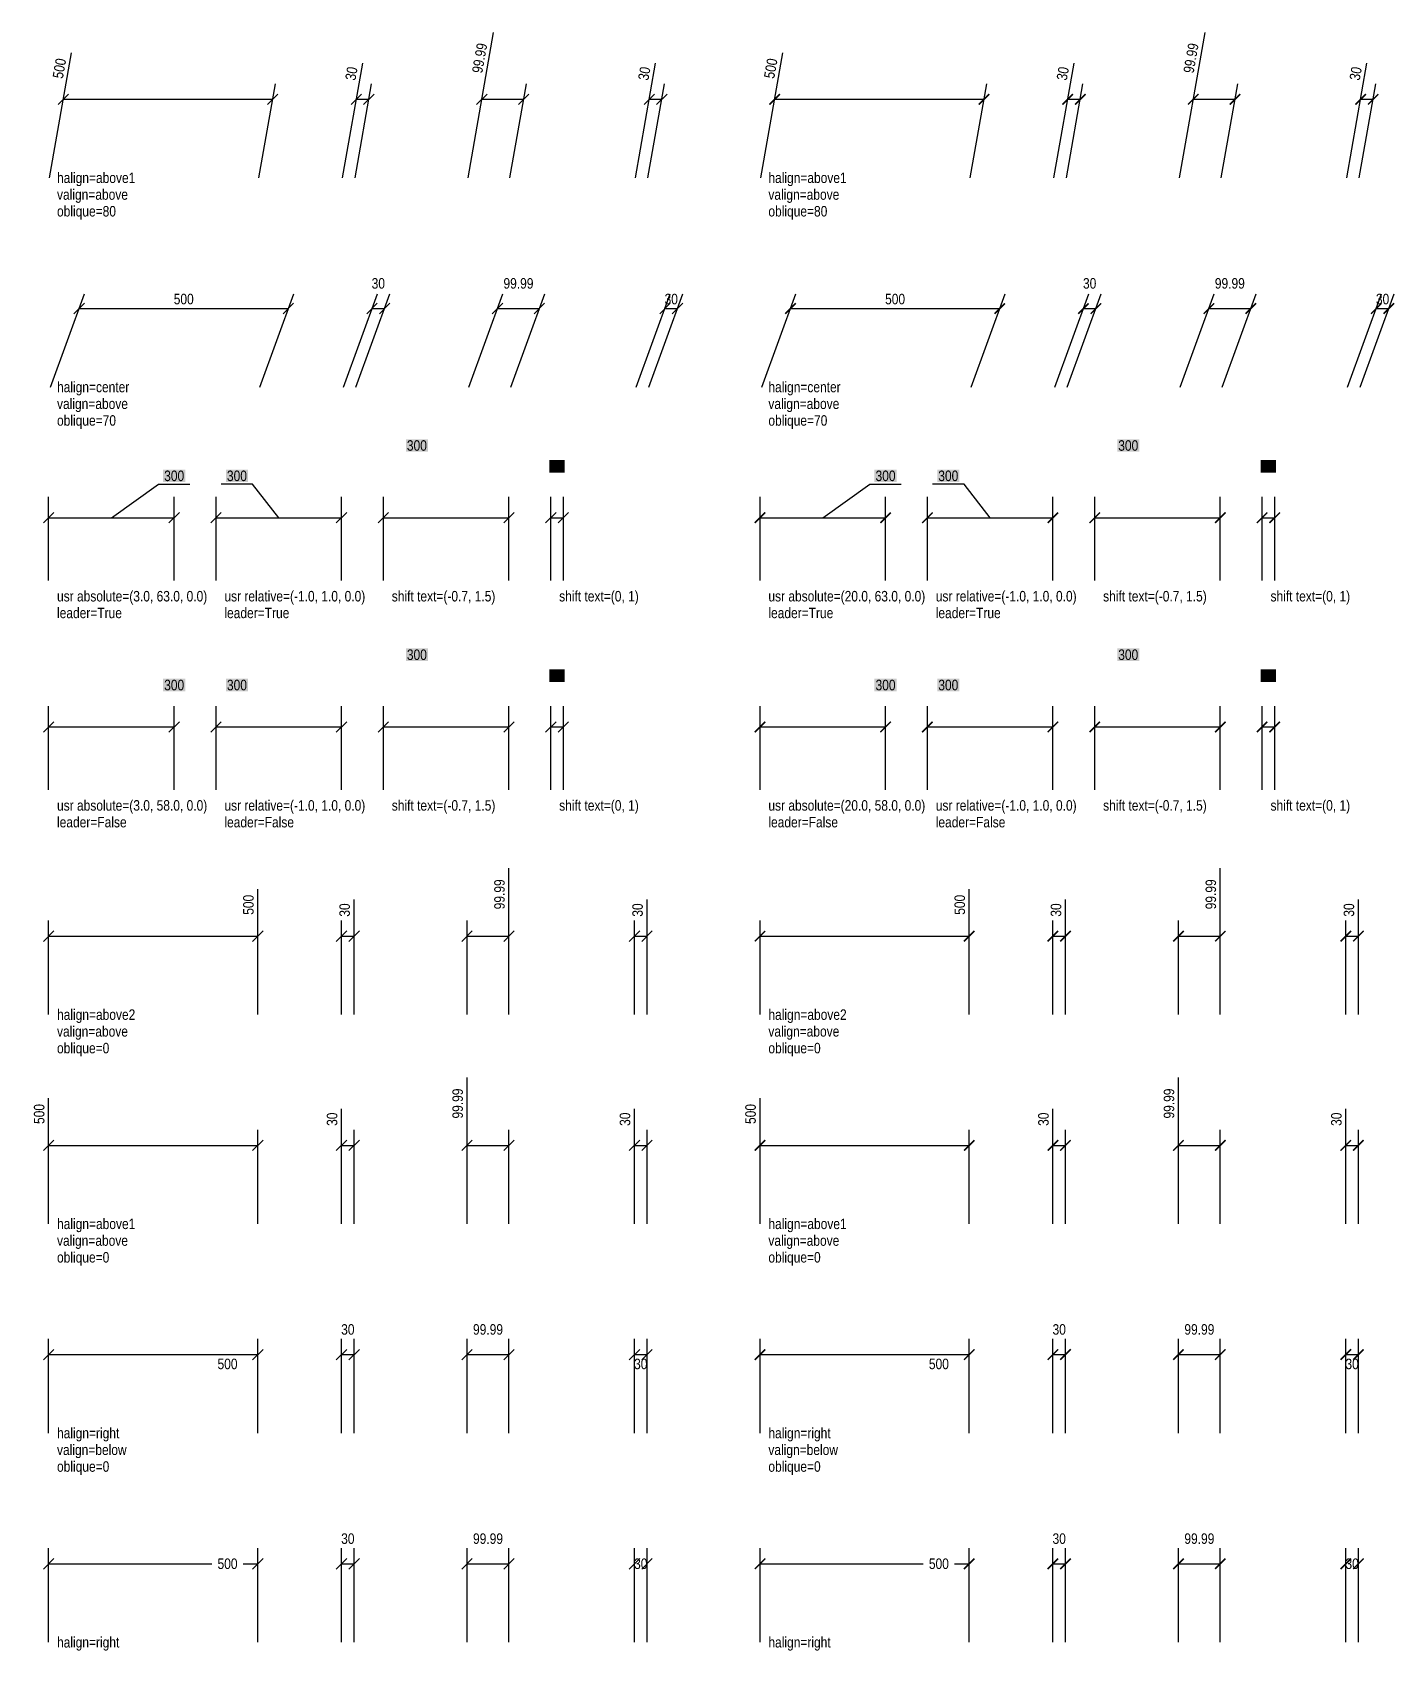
# Model space of a CAD drawing. Header units: metres. Extents: x -0.4 to 49.5, y -0.9 to 73.6.
# Drawn here: x -0.39 to 32.17, y 34.92 to 73.6 of the extents above; entities that cross this region are included whole.
import ezdxf

# ---------------------------------------------------------------- set-up
doc = ezdxf.new("R2010")
doc.units = ezdxf.units.M
doc.styles.add('OpenSansCondensed-Light', font='OpenSansCondensed-Light.ttf')
doc.dimstyles.new('ARCHTICK', dxfattribs={"dimtxt": 0.25, "dimasz": 0.25, "dimexe": 0.375, "dimexo": 0.125, "dimgap": 0.1, "dimtad": 1, "dimlfac": 100, "dimzin": 12, "dimdsep": 46, "dimtxsty": 'OpenSansCondensed-Light', "dimblk": 'ARCHTICK', "dimcen": 2.5, "dimazin": 3, "dimtfac": 0.5, "dimtmove": 2, "dimatfit": 3})
doc.dimstyles.new('TICK', dxfattribs={"dimtxt": 0.25, "dimasz": 0.25, "dimexe": 0.375, "dimexo": 0.125, "dimgap": 0.1, "dimtad": 1, "dimlfac": 100, "dimzin": 12, "dimdsep": 46, "dimtxsty": 'OpenSansCondensed-Light', "dimtsz": 0.125, "dimcen": 2.5, "dimazin": 3, "dimtfac": 0.5, "dimtmove": 2, "dimatfit": 3})

# ---------------------------------------------------------------- blocks, each defined once
blk = doc.blocks.new('_OBLIQUE')
at = {"color": 0, "linetype": 'BYBLOCK'}
blk.add_line((-0.5, -0.5), (0.5, 0.5), dxfattribs=at)
blk = doc.blocks.new('*D49')
for p, q in [((1.5, 62), (2.625, 62.8)), ((2.625, 62.8), (3.375, 62.8)), ((0, 60.5), (0, 62.5)), ((3, 60.5), (3, 62.5)), ((0, 62), (3, 62))]:
    blk.add_line(p, q)
at = {"layer": 'Defpoints'}
for p in [(0, 62), (0, 60), (3, 60)]:
    blk.add_point(p, dxfattribs=at)
at = {"xscale": 0.25, "yscale": 0.25}
for p in [(0, 62), (3, 62)]:
    blk.add_blockref('_OBLIQUE', p, dxfattribs=at)
at = {"insert": (3, 63), "char_height": 0.25, "attachment_point": 5, "style": 'OpenSansCondensed-Light', "bg_fill": 1, "box_fill_scale": 1.1, "bg_fill_color": 4}
blk.add_mtext('300', dxfattribs=at)
blk = doc.blocks.new('*D50')
for p, q in [((4.875, 62.8), (4.125, 62.8)), ((5.5, 62), (4.875, 62.8)), ((4, 60.5), (4, 62.5)), ((7, 60.5), (7, 62.5)), ((4, 62), (7, 62))]:
    blk.add_line(p, q)
at = {"layer": 'Defpoints'}
for p in [(4, 62), (4, 60), (7, 60)]:
    blk.add_point(p, dxfattribs=at)
at = {"xscale": 0.25, "yscale": 0.25}
for p in [(4, 62), (7, 62)]:
    blk.add_blockref('_OBLIQUE', p, dxfattribs=at)
at = {"insert": (4.5, 63), "char_height": 0.25, "attachment_point": 5, "style": 'OpenSansCondensed-Light', "bg_fill": 1, "box_fill_scale": 1.1, "bg_fill_color": 4}
blk.add_mtext('300', dxfattribs=at)
blk = doc.blocks.new('*D53')
for p, q in [((0.043, 65.117), (0.856, 67.352)), ((5.043, 65.117), (5.856, 67.352)), ((0.728, 67), (5.728, 67))]:
    blk.add_line(p, q)
at = {"layer": 'Defpoints'}
for p in [(0.728, 67), (0, 65), (5, 65)]:
    blk.add_point(p, dxfattribs=at)
at = {"xscale": 0.25, "yscale": 0.25}
for p in [(0.728, 67), (5.728, 67)]:
    blk.add_blockref('_OBLIQUE', p, dxfattribs=at)
at = {"insert": (3.228, 67.225), "char_height": 0.25, "attachment_point": 5, "style": 'OpenSansCondensed-Light'}
blk.add_mtext('500', dxfattribs=at)
blk = doc.blocks.new('*D54')
for p, q in [((7.043, 65.117), (7.856, 67.352)), ((7.343, 65.117), (8.156, 67.352)), ((7.728, 67), (8.028, 67))]:
    blk.add_line(p, q)
at = {"layer": 'Defpoints'}
for p in [(7.728, 67), (7, 65), (7.3, 65)]:
    blk.add_point(p, dxfattribs=at)
at = {"xscale": 0.25, "yscale": 0.25}
for p in [(7.728, 67), (8.028, 67)]:
    blk.add_blockref('_OBLIQUE', p, dxfattribs=at)
at = {"insert": (7.878, 67.6), "char_height": 0.25, "attachment_point": 5, "style": 'OpenSansCondensed-Light'}
blk.add_mtext('30', dxfattribs=at)
blk = doc.blocks.new('*D55')
for p, q in [((10.043, 65.117), (10.856, 67.352)), ((11.043, 65.117), (11.856, 67.352)), ((10.728, 67), (11.728, 67))]:
    blk.add_line(p, q)
at = {"layer": 'Defpoints'}
for p in [(10.728, 67), (10, 65), (11, 65)]:
    blk.add_point(p, dxfattribs=at)
at = {"xscale": 0.25, "yscale": 0.25}
for p in [(10.728, 67), (11.728, 67)]:
    blk.add_blockref('_OBLIQUE', p, dxfattribs=at)
at = {"insert": (11.228, 67.6), "char_height": 0.25, "attachment_point": 5, "style": 'OpenSansCondensed-Light'}
blk.add_mtext('99.99', dxfattribs=at)
blk = doc.blocks.new('*D56')
for p, q in [((14.043, 65.117), (14.856, 67.352)), ((14.343, 65.117), (15.156, 67.352)), ((14.728, 67), (15.028, 67))]:
    blk.add_line(p, q)
at = {"layer": 'Defpoints'}
for p in [(14.728, 67), (14, 65), (14.3, 65)]:
    blk.add_point(p, dxfattribs=at)
at = {"xscale": 0.25, "yscale": 0.25}
for p in [(14.728, 67), (15.028, 67)]:
    blk.add_blockref('_OBLIQUE', p, dxfattribs=at)
at = {"insert": (14.878, 67.225), "char_height": 0.25, "attachment_point": 5, "style": 'OpenSansCondensed-Light'}
blk.add_mtext('30', dxfattribs=at)
blk = doc.blocks.new('*D57')
for p, q in [((0.022, 70.123), (0.548, 73.108)), ((5.022, 70.123), (5.418, 72.369)), ((0.353, 72), (5.353, 72))]:
    blk.add_line(p, q)
at = {"layer": 'Defpoints'}
for p in [(0.353, 72), (0, 70), (5, 70)]:
    blk.add_point(p, dxfattribs=at)
at = {"xscale": 0.25, "yscale": 0.25}
for p in [(0.353, 72), (5.353, 72)]:
    blk.add_blockref('_OBLIQUE', p, dxfattribs=at)
at = {"insert": (0.258, 72.739), "char_height": 0.25, "attachment_point": 5, "rotation": 80, "style": 'OpenSansCondensed-Light'}
blk.add_mtext('500', dxfattribs=at)
blk = doc.blocks.new('*D58')
for p, q in [((7.022, 70.123), (7.505, 72.862)), ((7.322, 70.123), (7.718, 72.369)), ((7.353, 72), (7.653, 72))]:
    blk.add_line(p, q)
at = {"layer": 'Defpoints'}
for p in [(7.353, 72), (7, 70), (7.3, 70)]:
    blk.add_point(p, dxfattribs=at)
at = {"xscale": 0.25, "yscale": 0.25}
for p in [(7.353, 72), (7.653, 72)]:
    blk.add_blockref('_OBLIQUE', p, dxfattribs=at)
at = {"insert": (7.236, 72.616), "char_height": 0.25, "attachment_point": 5, "rotation": 80, "style": 'OpenSansCondensed-Light'}
blk.add_mtext('30', dxfattribs=at)
blk = doc.blocks.new('*D59')
for p, q in [((10.022, 70.123), (10.635, 73.6)), ((11.022, 70.123), (11.418, 72.369)), ((10.353, 72), (11.353, 72))]:
    blk.add_line(p, q)
at = {"layer": 'Defpoints'}
for p in [(10.353, 72), (10, 70), (11, 70)]:
    blk.add_point(p, dxfattribs=at)
at = {"xscale": 0.25, "yscale": 0.25}
for p in [(10.353, 72), (11.353, 72)]:
    blk.add_blockref('_OBLIQUE', p, dxfattribs=at)
at = {"insert": (10.301, 72.985), "char_height": 0.25, "attachment_point": 5, "rotation": 80, "style": 'OpenSansCondensed-Light'}
blk.add_mtext('99.99', dxfattribs=at)
blk = doc.blocks.new('*D60')
for p, q in [((14.022, 70.123), (14.505, 72.862)), ((14.322, 70.123), (14.718, 72.369)), ((14.353, 72), (14.653, 72))]:
    blk.add_line(p, q)
at = {"layer": 'Defpoints'}
for p in [(14.353, 72), (14, 70), (14.3, 70)]:
    blk.add_point(p, dxfattribs=at)
at = {"xscale": 0.25, "yscale": 0.25}
for p in [(14.353, 72), (14.653, 72)]:
    blk.add_blockref('_OBLIQUE', p, dxfattribs=at)
at = {"insert": (14.236, 72.616), "char_height": 0.25, "attachment_point": 5, "rotation": 80, "style": 'OpenSansCondensed-Light'}
blk.add_mtext('30', dxfattribs=at)
blk = doc.blocks.new('_ARCHTICK')
at = {"color": 0, "linetype": 'BYBLOCK', "const_width": 0.15}
blk.add_lwpolyline([(-0.5, -0.5), (0.5, 0.5)], dxfattribs=at)
blk = doc.blocks.new('*D109')
for p, q in [((18.5, 62), (19.625, 62.8)), ((19.625, 62.8), (20.375, 62.8)), ((17, 60.5), (17, 62.5)), ((20, 60.5), (20, 62.5)), ((17, 62), (20, 62))]:
    blk.add_line(p, q)
at = {"layer": 'Defpoints'}
for p in [(17, 62), (17, 60), (20, 60)]:
    blk.add_point(p, dxfattribs=at)
at = {"xscale": 0.25, "yscale": 0.25, "rotation": 180}
blk.add_blockref('_ARCHTICK', (17, 62), dxfattribs=at)
at = {"xscale": 0.25, "yscale": 0.25}
blk.add_blockref('_ARCHTICK', (20, 62), dxfattribs=at)
at = {"insert": (20, 63), "char_height": 0.25, "attachment_point": 5, "style": 'OpenSansCondensed-Light', "bg_fill": 1, "box_fill_scale": 1.1, "bg_fill_color": 4}
blk.add_mtext('300', dxfattribs=at)
blk = doc.blocks.new('*D110')
for p, q in [((21.875, 62.8), (21.125, 62.8)), ((22.5, 62), (21.875, 62.8)), ((21, 60.5), (21, 62.5)), ((24, 60.5), (24, 62.5)), ((21, 62), (24, 62))]:
    blk.add_line(p, q)
at = {"layer": 'Defpoints'}
for p in [(21, 62), (21, 60), (24, 60)]:
    blk.add_point(p, dxfattribs=at)
at = {"xscale": 0.25, "yscale": 0.25, "rotation": 180}
blk.add_blockref('_ARCHTICK', (21, 62), dxfattribs=at)
at = {"xscale": 0.25, "yscale": 0.25}
blk.add_blockref('_ARCHTICK', (24, 62), dxfattribs=at)
at = {"insert": (21.5, 63), "char_height": 0.25, "attachment_point": 5, "style": 'OpenSansCondensed-Light', "bg_fill": 1, "box_fill_scale": 1.1, "bg_fill_color": 4}
blk.add_mtext('300', dxfattribs=at)
blk = doc.blocks.new('*D113')
for p, q in [((17.043, 65.117), (17.856, 67.352)), ((22.043, 65.117), (22.856, 67.352)), ((17.728, 67), (22.728, 67))]:
    blk.add_line(p, q)
at = {"layer": 'Defpoints'}
for p in [(17.728, 67), (17, 65), (22, 65)]:
    blk.add_point(p, dxfattribs=at)
at = {"xscale": 0.25, "yscale": 0.25, "rotation": 180}
blk.add_blockref('_ARCHTICK', (17.728, 67), dxfattribs=at)
at = {"xscale": 0.25, "yscale": 0.25}
blk.add_blockref('_ARCHTICK', (22.728, 67), dxfattribs=at)
at = {"insert": (20.228, 67.225), "char_height": 0.25, "attachment_point": 5, "style": 'OpenSansCondensed-Light'}
blk.add_mtext('500', dxfattribs=at)
blk = doc.blocks.new('*D114')
for p, q in [((24.043, 65.117), (24.856, 67.352)), ((24.343, 65.117), (25.156, 67.352)), ((24.728, 67), (25.028, 67))]:
    blk.add_line(p, q)
at = {"layer": 'Defpoints'}
for p in [(24.728, 67), (24, 65), (24.3, 65)]:
    blk.add_point(p, dxfattribs=at)
at = {"xscale": 0.25, "yscale": 0.25}
blk.add_blockref('_ARCHTICK', (24.728, 67), dxfattribs=at)
at = {"xscale": 0.25, "yscale": 0.25, "rotation": 180}
blk.add_blockref('_ARCHTICK', (25.028, 67), dxfattribs=at)
at = {"insert": (24.878, 67.6), "char_height": 0.25, "attachment_point": 5, "style": 'OpenSansCondensed-Light'}
blk.add_mtext('30', dxfattribs=at)
blk = doc.blocks.new('*D115')
for p, q in [((27.043, 65.117), (27.856, 67.352)), ((28.043, 65.117), (28.856, 67.352)), ((27.728, 67), (28.728, 67))]:
    blk.add_line(p, q)
at = {"layer": 'Defpoints'}
for p in [(27.728, 67), (27, 65), (28, 65)]:
    blk.add_point(p, dxfattribs=at)
at = {"xscale": 0.25, "yscale": 0.25, "rotation": 180}
blk.add_blockref('_ARCHTICK', (27.728, 67), dxfattribs=at)
at = {"xscale": 0.25, "yscale": 0.25}
blk.add_blockref('_ARCHTICK', (28.728, 67), dxfattribs=at)
at = {"insert": (28.228, 67.6), "char_height": 0.25, "attachment_point": 5, "style": 'OpenSansCondensed-Light'}
blk.add_mtext('99.99', dxfattribs=at)
blk = doc.blocks.new('*D116')
for p, q in [((31.043, 65.117), (31.856, 67.352)), ((31.343, 65.117), (32.156, 67.352)), ((31.728, 67), (32.028, 67))]:
    blk.add_line(p, q)
at = {"layer": 'Defpoints'}
for p in [(31.728, 67), (31, 65), (31.3, 65)]:
    blk.add_point(p, dxfattribs=at)
at = {"xscale": 0.25, "yscale": 0.25}
blk.add_blockref('_ARCHTICK', (31.728, 67), dxfattribs=at)
at = {"xscale": 0.25, "yscale": 0.25, "rotation": 180}
blk.add_blockref('_ARCHTICK', (32.028, 67), dxfattribs=at)
at = {"insert": (31.878, 67.225), "char_height": 0.25, "attachment_point": 5, "style": 'OpenSansCondensed-Light'}
blk.add_mtext('30', dxfattribs=at)
blk = doc.blocks.new('*D117')
for p, q in [((17.022, 70.123), (17.548, 73.108)), ((22.022, 70.123), (22.418, 72.369)), ((17.353, 72), (22.353, 72))]:
    blk.add_line(p, q)
at = {"layer": 'Defpoints'}
for p in [(17.353, 72), (17, 70), (22, 70)]:
    blk.add_point(p, dxfattribs=at)
at = {"xscale": 0.25, "yscale": 0.25, "rotation": 180}
blk.add_blockref('_ARCHTICK', (17.353, 72), dxfattribs=at)
at = {"xscale": 0.25, "yscale": 0.25}
blk.add_blockref('_ARCHTICK', (22.353, 72), dxfattribs=at)
at = {"insert": (17.258, 72.739), "char_height": 0.25, "attachment_point": 5, "rotation": 80, "style": 'OpenSansCondensed-Light'}
blk.add_mtext('500', dxfattribs=at)
blk = doc.blocks.new('*D118')
for p, q in [((24.022, 70.123), (24.505, 72.862)), ((24.322, 70.123), (24.718, 72.369)), ((24.353, 72), (24.653, 72))]:
    blk.add_line(p, q)
at = {"layer": 'Defpoints'}
for p in [(24.353, 72), (24, 70), (24.3, 70)]:
    blk.add_point(p, dxfattribs=at)
at = {"xscale": 0.25, "yscale": 0.25}
blk.add_blockref('_ARCHTICK', (24.353, 72), dxfattribs=at)
at = {"xscale": 0.25, "yscale": 0.25, "rotation": 180}
blk.add_blockref('_ARCHTICK', (24.653, 72), dxfattribs=at)
at = {"insert": (24.236, 72.616), "char_height": 0.25, "attachment_point": 5, "rotation": 80, "style": 'OpenSansCondensed-Light'}
blk.add_mtext('30', dxfattribs=at)
blk = doc.blocks.new('*D119')
for p, q in [((27.022, 70.123), (27.635, 73.6)), ((28.022, 70.123), (28.418, 72.369)), ((27.353, 72), (28.353, 72))]:
    blk.add_line(p, q)
at = {"layer": 'Defpoints'}
for p in [(27.353, 72), (27, 70), (28, 70)]:
    blk.add_point(p, dxfattribs=at)
at = {"xscale": 0.25, "yscale": 0.25, "rotation": 180}
blk.add_blockref('_ARCHTICK', (27.353, 72), dxfattribs=at)
at = {"xscale": 0.25, "yscale": 0.25}
blk.add_blockref('_ARCHTICK', (28.353, 72), dxfattribs=at)
at = {"insert": (27.301, 72.985), "char_height": 0.25, "attachment_point": 5, "rotation": 80, "style": 'OpenSansCondensed-Light'}
blk.add_mtext('99.99', dxfattribs=at)
blk = doc.blocks.new('*D120')
for p, q in [((31.022, 70.123), (31.505, 72.862)), ((31.322, 70.123), (31.718, 72.369)), ((31.353, 72), (31.653, 72))]:
    blk.add_line(p, q)
at = {"layer": 'Defpoints'}
for p in [(31.353, 72), (31, 70), (31.3, 70)]:
    blk.add_point(p, dxfattribs=at)
at = {"xscale": 0.25, "yscale": 0.25}
blk.add_blockref('_ARCHTICK', (31.353, 72), dxfattribs=at)
at = {"xscale": 0.25, "yscale": 0.25, "rotation": 180}
blk.add_blockref('_ARCHTICK', (31.653, 72), dxfattribs=at)
at = {"insert": (31.236, 72.616), "char_height": 0.25, "attachment_point": 5, "rotation": 80, "style": 'OpenSansCondensed-Light'}
blk.add_mtext('30', dxfattribs=at)

msp = doc.modelspace()

# ---------------------------------------------------------------- texts
at = {"style": 'OpenSansCondensed-Light'}
for s, p in [('halign=above1', (0.2, 70)), ('halign=above1', (17.2, 70)), ('valign=above', (0.2, 69.6)), ('valign=above', (17.2, 69.6)), ('oblique=80', (0.2, 69.2)), ('oblique=80', (17.2, 69.2)), ('halign=center', (0.2, 65)), ('halign=center', (17.2, 65)), ('valign=above', (0.2, 64.6)), ('valign=above', (17.2, 64.6)), ('oblique=70', (0.2, 64.2)), ('oblique=70', (17.2, 64.2)), ('usr absolute=(3.0, 63.0, 0.0)', (0.2, 60)), ('usr relative=(-1.0, 1.0, 0.0)', (4.2, 60)), ('shift text=(-0.7, 1.5)', (8.2, 60)), ('shift text=(0, 1)', (12.2, 60)), ('usr absolute=(20.0, 63.0, 0.0)', (17.2, 60)), ('usr relative=(-1.0, 1.0, 0.0)', (21.2, 60)), ('shift text=(-0.7, 1.5)', (25.2, 60)), ('shift text=(0, 1)', (29.2, 60)), ('leader=True', (0.2, 59.6)), ('leader=True', (4.2, 59.6)), ('leader=True', (17.2, 59.6)), ('leader=True', (21.2, 59.6)), ('usr absolute=(3.0, 58.0, 0.0)', (0.2, 55)), ('usr relative=(-1.0, 1.0, 0.0)', (4.2, 55)), ('shift text=(-0.7, 1.5)', (8.2, 55)), ('shift text=(0, 1)', (12.2, 55)), ('usr absolute=(20.0, 58.0, 0.0)', (17.2, 55)), ('usr relative=(-1.0, 1.0, 0.0)', (21.2, 55)), ('shift text=(-0.7, 1.5)', (25.2, 55)), ('shift text=(0, 1)', (29.2, 55)), ('leader=False', (0.2, 54.6)), ('leader=False', (4.2, 54.6)), ('leader=False', (17.2, 54.6)), ('leader=False', (21.2, 54.6)), ('halign=above2', (0.2, 50)), ('halign=above2', (17.2, 50)), ('valign=above', (0.2, 49.6)), ('valign=above', (17.2, 49.6)), ('oblique=0', (0.2, 49.2)), ('oblique=0', (17.2, 49.2)), ('halign=above1', (0.2, 45)), ('halign=above1', (17.2, 45)), ('valign=above', (0.2, 44.6)), ('valign=above', (17.2, 44.6)), ('oblique=0', (0.2, 44.2)), ('oblique=0', (17.2, 44.2)), ('halign=right', (0.2, 40)), ('halign=right', (17.2, 40)), ('valign=below', (0.2, 39.6)), ('valign=below', (17.2, 39.6)), ('oblique=0', (0.2, 39.2)), ('oblique=0', (17.2, 39.2)), ('halign=right', (0.2, 35)), ('halign=right', (17.2, 35))]:
    msp.add_text(s, height=0.25, dxfattribs=at).set_placement(p)

# ---------------------------------------------------------------- dimensions: what is measured, and where the dimension line sits
for base, p1, p2, dimstyle, override, picture, middle, slant in [((10.35265, 72), (10, 70), (10.9999, 70), 'TICK', {"dimtad": 1, "dimjust": 3, "dimdec": 2}, '*D59', (10.3013, 72.98481), 80), ((27.35265, 72), (27, 70), (27.9999, 70), 'ARCHTICK', {"dimtad": 1, "dimjust": 3, "dimdec": 2}, '*D119', (27.3013, 72.98481), 80), ((0.35265, 72), (0, 70), (5, 70), 'TICK', {"dimtad": 1, "dimjust": 3}, '*D57', (0.25789, 72.73861), 80), ((17.35265, 72), (17, 70), (22, 70), 'ARCHTICK', {"dimtad": 1, "dimjust": 3}, '*D117', (17.25789, 72.73861), 80), ((7.35265, 72), (7, 70), (7.3, 70), 'TICK', {"dimtad": 1, "dimjust": 3}, '*D58', (7.23618, 72.6155), 80), ((14.35265, 72), (14, 70), (14.3, 70), 'TICK', {"dimtad": 1, "dimjust": 3, "dimtix": 1}, '*D60', (14.23618, 72.6155), 80), ((24.35265, 72), (24, 70), (24.3, 70), 'ARCHTICK', {"dimtad": 1, "dimjust": 3}, '*D118', (24.23618, 72.6155), 80), ((31.35265, 72), (31, 70), (31.3, 70), 'ARCHTICK', {"dimtad": 1, "dimjust": 3, "dimtix": 1}, '*D120', (31.23618, 72.6155), 80), ((7.72794, 67), (7, 65), (7.3, 65), 'TICK', {"dimtad": 1, "dimjust": 0}, '*D54', (7.87794, 67.6), 70), ((10.72794, 67), (10, 65), (10.9999, 65), 'TICK', {"dimtad": 1, "dimjust": 0, "dimdec": 2}, '*D55', (11.22789, 67.6), 70), ((24.72794, 67), (24, 65), (24.3, 65), 'ARCHTICK', {"dimtad": 1, "dimjust": 0}, '*D114', (24.87794, 67.6), 70), ((27.72794, 67), (27, 65), (27.9999, 65), 'ARCHTICK', {"dimtad": 1, "dimjust": 0, "dimdec": 2}, '*D115', (28.22789, 67.6), 70), ((0.72794, 67), (0, 65), (5, 65), 'TICK', {"dimtad": 1, "dimjust": 0}, '*D53', (3.22794, 67.225), 70), ((14.72794, 67), (14, 65), (14.3, 65), 'TICK', {"dimtad": 1, "dimjust": 0, "dimtix": 1}, '*D56', (14.87794, 67.225), 70), ((17.72794, 67), (17, 65), (22, 65), 'ARCHTICK', {"dimtad": 1, "dimjust": 0}, '*D113', (20.22794, 67.225), 70), ((31.72794, 67), (31, 65), (31.3, 65), 'ARCHTICK', {"dimtad": 1, "dimjust": 0, "dimtix": 1}, '*D116', (31.87794, 67.225), 70)]:
    dim = msp.add_linear_dim(base=base, p1=p1, p2=p2, dimstyle=dimstyle, override=override)
    dim.commit()
    dim.dimension.update_dxf_attribs({"geometry": picture, "text_midpoint": middle, "oblique_angle": slant})
for base, p1, p2, location, dimstyle, override in [((8, 62), (8, 60), (11, 60), (8.8, 63.725), 'TICK', {"dimexe": 0.5, "dimexo": 0.5, "dimdle": 0, "dimtmove": 2, "dimtfill": 2, "dimtfillclr": 4}), ((25, 62), (25, 60), (28, 60), (25.8, 63.725), 'ARCHTICK', {"dimexe": 0.5, "dimexo": 0.5, "dimdle": 0, "dimtmove": 2, "dimtfill": 2, "dimtfillclr": 4}), ((12, 62), (12, 60), (12.3, 60), (12.15, 63.225), 'TICK', {"dimexe": 0.5, "dimexo": 0.5, "dimdle": 0, "dimtix": 1, "dimtmove": 2, "dimtfill": 2, "dimtfillclr": 4}), ((29, 62), (29, 60), (29.3, 60), (29.15, 63.225), 'ARCHTICK', {"dimexe": 0.5, "dimexo": 0.5, "dimdle": 0, "dimtix": 1, "dimtmove": 2, "dimtfill": 2, "dimtfillclr": 4}), ((8, 57), (8, 55), (11, 55), (8.8, 58.725), 'TICK', {"dimexe": 0.5, "dimexo": 0.5, "dimdle": 0, "dimtmove": 2, "dimtfill": 2, "dimtfillclr": 4}), ((25, 57), (25, 55), (28, 55), (25.8, 58.725), 'ARCHTICK', {"dimexe": 0.5, "dimexo": 0.5, "dimdle": 0, "dimtmove": 2, "dimtfill": 2, "dimtfillclr": 4}), ((0, 57), (0, 55), (3, 55), (3, 58), 'TICK', {"dimexe": 0.5, "dimexo": 0.5, "dimdle": 0, "dimtmove": 2, "dimtfill": 2, "dimtfillclr": 4}), ((4, 57), (4, 55), (7, 55), (4.5, 58), 'TICK', {"dimexe": 0.5, "dimexo": 0.5, "dimdle": 0, "dimtmove": 2, "dimtfill": 2, "dimtfillclr": 4}), ((12, 57), (12, 55), (12.3, 55), (12.15, 58.225), 'TICK', {"dimexe": 0.5, "dimexo": 0.5, "dimdle": 0, "dimtix": 1, "dimtmove": 2, "dimtfill": 2, "dimtfillclr": 4}), ((17, 57), (17, 55), (20, 55), (20, 58), 'ARCHTICK', {"dimexe": 0.5, "dimexo": 0.5, "dimdle": 0, "dimtmove": 2, "dimtfill": 2, "dimtfillclr": 4}), ((21, 57), (21, 55), (24, 55), (21.5, 58), 'ARCHTICK', {"dimexe": 0.5, "dimexo": 0.5, "dimdle": 0, "dimtmove": 2, "dimtfill": 2, "dimtfillclr": 4}), ((29, 57), (29, 55), (29.3, 55), (29.15, 58.225), 'ARCHTICK', {"dimexe": 0.5, "dimexo": 0.5, "dimdle": 0, "dimtix": 1, "dimtmove": 2, "dimtfill": 2, "dimtfillclr": 4})]:
    msp.add_linear_dim(base=base, p1=p1, p2=p2, location=location, dimstyle=dimstyle, override=override).render()
for base, p1, p2, dimstyle, picture, middle in [((0, 62), (0, 60), (3, 60), 'TICK', '*D49', (2.625, 62.8)), ((4, 62), (4, 60), (7, 60), 'TICK', '*D50', (4.875, 62.8)), ((17, 62), (17, 60), (20, 60), 'ARCHTICK', '*D109', (19.625, 62.8)), ((21, 62), (21, 60), (24, 60), 'ARCHTICK', '*D110', (21.875, 62.8))]:
    dim = msp.add_linear_dim(base=base, p1=p1, p2=p2, dimstyle=dimstyle, override={"dimexe": 0.5, "dimexo": 0.5, "dimdle": 0, "dimtmove": 1, "dimtfill": 2, "dimtfillclr": 4})
    dim.commit()
    dim.dimension.update_dxf_attribs({"geometry": picture, "text_midpoint": middle, "dimtype": 160})
for base, p1, p2, dimstyle, override in [((10, 52), (10, 50), (10.9999, 50), 'TICK', {"dimtad": 1, "dimjust": 4, "dimdec": 2}), ((27, 52), (27, 50), (27.9999, 50), 'ARCHTICK', {"dimtad": 1, "dimjust": 4, "dimdec": 2}), ((0, 52), (0, 50), (5, 50), 'TICK', {"dimtad": 1, "dimjust": 4}), ((17, 52), (17, 50), (22, 50), 'ARCHTICK', {"dimtad": 1, "dimjust": 4}), ((7, 52), (7, 50), (7.3, 50), 'TICK', {"dimtad": 1, "dimjust": 4}), ((14, 52), (14, 50), (14.3, 50), 'TICK', {"dimtad": 1, "dimjust": 4, "dimtix": 1}), ((24, 52), (24, 50), (24.3, 50), 'ARCHTICK', {"dimtad": 1, "dimjust": 4}), ((31, 52), (31, 50), (31.3, 50), 'ARCHTICK', {"dimtad": 1, "dimjust": 4, "dimtix": 1}), ((10, 47), (10, 45), (10.9999, 45), 'TICK', {"dimtad": 1, "dimjust": 3, "dimdec": 2}), ((27, 47), (27, 45), (27.9999, 45), 'ARCHTICK', {"dimtad": 1, "dimjust": 3, "dimdec": 2}), ((0, 47), (0, 45), (5, 45), 'TICK', {"dimtad": 1, "dimjust": 3}), ((17, 47), (17, 45), (22, 45), 'ARCHTICK', {"dimtad": 1, "dimjust": 3}), ((7, 47), (7, 45), (7.3, 45), 'TICK', {"dimtad": 1, "dimjust": 3}), ((14, 47), (14, 45), (14.3, 45), 'TICK', {"dimtad": 1, "dimjust": 3, "dimtix": 1}), ((24, 47), (24, 45), (24.3, 45), 'ARCHTICK', {"dimtad": 1, "dimjust": 3}), ((31, 47), (31, 45), (31.3, 45), 'ARCHTICK', {"dimtad": 1, "dimjust": 3, "dimtix": 1}), ((7, 42), (7, 40), (7.3, 40), 'TICK', {"dimtad": 4, "dimjust": 2}), ((10, 42), (10, 40), (10.9999, 40), 'TICK', {"dimtad": 4, "dimjust": 2, "dimdec": 2}), ((24, 42), (24, 40), (24.3, 40), 'ARCHTICK', {"dimtad": 4, "dimjust": 2}), ((27, 42), (27, 40), (27.9999, 40), 'ARCHTICK', {"dimtad": 4, "dimjust": 2, "dimdec": 2}), ((0, 42), (0, 40), (5, 40), 'TICK', {"dimtad": 4, "dimjust": 2}), ((14, 42), (14, 40), (14.3, 40), 'TICK', {"dimtad": 4, "dimjust": 2, "dimtix": 1}), ((17, 42), (17, 40), (22, 40), 'ARCHTICK', {"dimtad": 4, "dimjust": 2}), ((31, 42), (31, 40), (31.3, 40), 'ARCHTICK', {"dimtad": 4, "dimjust": 2, "dimtix": 1}), ((7, 37), (7, 35), (7.3, 35), 'TICK', {"dimtad": 0, "dimjust": 2}), ((10, 37), (10, 35), (10.9999, 35), 'TICK', {"dimtad": 0, "dimjust": 2, "dimdec": 2}), ((24, 37), (24, 35), (24.3, 35), 'ARCHTICK', {"dimtad": 0, "dimjust": 2}), ((27, 37), (27, 35), (27.9999, 35), 'ARCHTICK', {"dimtad": 0, "dimjust": 2, "dimdec": 2}), ((0, 37), (0, 35), (5, 35), 'TICK', {"dimtad": 0, "dimjust": 2}), ((14, 37), (14, 35), (14.3, 35), 'TICK', {"dimtad": 0, "dimjust": 2, "dimtix": 1}), ((17, 37), (17, 35), (22, 35), 'ARCHTICK', {"dimtad": 0, "dimjust": 2}), ((31, 37), (31, 35), (31.3, 35), 'ARCHTICK', {"dimtad": 0, "dimjust": 2, "dimtix": 1})]:
    msp.add_linear_dim(base=base, p1=p1, p2=p2, dimstyle=dimstyle, override=override).render()

doc.saveas('drawing.dxf')
